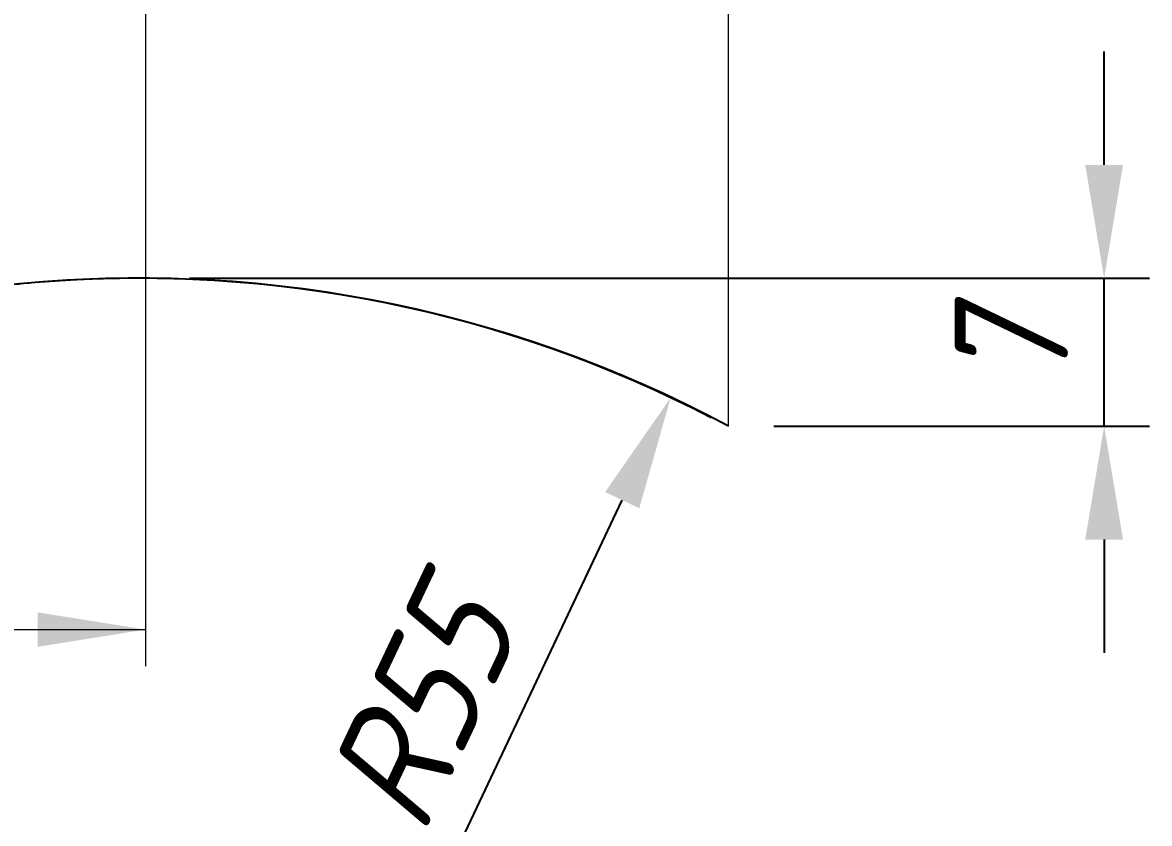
# Model space of a CAD drawing. Header units: millimetres. Extents: x 1113 to 4195, y 478 to 2647.
# Drawn here: x 1847.2 to 2344.5, y 1465.4 to 1818.8 of the extents above; entities that cross this region are included whole.
import ezdxf

# ---------------------------------------------------------------- set-up
doc = ezdxf.new("R2010")
doc.units = ezdxf.units.MM
doc.linetypes.add('SLD-Solid', pattern=[0])
doc.styles.add('GENISO', font='geniso.shx', dxfattribs={"oblique": 15})
doc.dimstyles.new('Copy of Scale 1B10', dxfattribs={"dimscale": 20, "dimtxt": 2.5, "dimasz": 2.5, "dimexe": 1, "dimexo": 1, "dimgap": 0.8, "dimtad": 1, "dimdec": 0, "dimlfac": 0.1, "dimzin": 0, "dimtxsty": 'GENISO', "dimcen": 2.5, "dimclrd": 1, "dimclre": 1, "dimclrt": 7, "dimadec": 0, "dimazin": 0, "dimtfac": 1, "dimtdec": 0, "dimtmove": 0, "dimatfit": 3, "dimfxl": 1, "dimtzin": 0, "dimlwd": -1, "dimlwe": -1, "dimarcsym": 0})

# ---------------------------------------------------------------- blocks, each defined once
blk = doc.blocks.new('*D15')
at = {"color": 1, "transparency": 16777216}
for p, q in [((2324.5, 1755.99), (2324.5, 1805.99)), ((1920.94, 1705.99), (2344.5, 1705.99)), ((2324.5, 1640.68), (2324.5, 1705.99)), ((2178.81, 1640.68), (2344.5, 1640.68)), ((2324.5, 1590.68), (2324.5, 1540.68))]:
    blk.add_line(p, q, dxfattribs=at)
for points in [[(2316.16, 1755.99), (2332.83, 1755.99), (2324.5, 1705.99)], [(2316.16, 1590.68), (2332.83, 1590.68), (2324.5, 1640.68)]]:
    blk.add_solid(points, dxfattribs=at)
at = {"layer": 'Defpoints', "color": 0, "transparency": 16777216}
for p in [(1900.94, 1705.99), (2324.5, 1705.99), (2158.81, 1640.68)]:
    blk.add_point(p, dxfattribs=at)
at = {"color": 7, "transparency": 16777216, "insert": (2283.5, 1673.33), "char_height": 50, "attachment_point": 5, "rotation": 90, "style": 'GENISO'}
blk.add_mtext('7', dxfattribs=at)
blk = doc.blocks.new('*D16')
at = {"color": 1, "transparency": 16777216}
blk.add_line((2029.81, 1434.72), (2111.83, 1608.08), dxfattribs=at)
blk.add_arc((1898.54, 1157.25), 548.74, 62.5926, 94.5218, dxfattribs=at)
blk.add_solid([(2104.3, 1611.64), (2119.37, 1604.51), (2133.22, 1653.28)], dxfattribs=at)
at = {"layer": 'Defpoints', "color": 0, "transparency": 16777216}
for p in [(2133.22, 1653.28), (1898.54, 1157.25)]:
    blk.add_point(p, dxfattribs=at)
at = {"color": 7, "transparency": 16777216, "insert": (2023.07, 1516.33), "char_height": 50, "attachment_point": 5, "rotation": 64.6809, "style": 'GENISO'}
blk.add_mtext('R55', dxfattribs=at)

msp = doc.modelspace()

# ---------------------------------------------------------------- linework, layer by layer
at = {"color": 3, "linetype": 'ByBlock', "lineweight": 0}
for p, q in [((1901.44, 2375.88), (1901.44, 1534.89)), ((1806.19, 1550.97), (1901.44, 1550.97))]:
    msp.add_line(p, q, dxfattribs=at)
at = {"color": 3, "linetype": 'SLD-Solid', "lineweight": 0}
msp.add_line((2158.81, 1640.68), (2158.81, 1826.01), dxfattribs=at)
msp.add_lwpolyline([(2158.81, 1640.68, 0.153162), (1835.38, 1702.34, 0.094683), (1638.86, 1640.65, 0.002367)], format="xyb")
for points, knots in [([(1638.94, 1640.75), (1638.92, 1640.73), (1638.86, 1640.7), (1639.97, 1641.29), (1642.3, 1642.54), (1646.09, 1644.52), (1651.38, 1647.23), (1657.97, 1650.5), (1665.86, 1654.27), (1674.99, 1658.45), (1685.43, 1662.98), (1697.77, 1668.02), (1710.99, 1673.02), (1724.8, 1677.82), (1738.22, 1682.11), (1752.59, 1686.29), (1768.01, 1690.31), (1783.91, 1693.96), (1800.3, 1697.2), (1816.95, 1699.97), (1834.35, 1702.32), (1852.32, 1704.14), (1869.24, 1705.29), (1884.76, 1705.91), (1894.12, 1705.97), (1898.81, 1706.01)], [0, 0, 0, 0, 0.021548, 0.06293, 0.104314, 0.15144, 0.198287, 0.245137, 0.291658, 0.339072, 0.386487, 0.43471, 0.491555, 0.534543, 0.57753, 0.622127, 0.666723, 0.712418, 0.755124, 0.798713, 0.842301, 0.8873, 0.932297, 0.966089, 1, 1, 1, 1]), ([(1898.81, 1706.01), (1905.82, 1705.93), (1919.9, 1705.78), (1940.53, 1704.54), (1960.6, 1702.65), (1980.51, 1700.03), (1999.95, 1696.75), (2018.5, 1692.93), (2035.63, 1688.81), (2051.71, 1684.41), (2066.87, 1679.78), (2081.12, 1674.98), (2096.09, 1669.5), (2109.26, 1664.22), (2120.69, 1659.3), (2129.49, 1655.32), (2137.38, 1651.6), (2144.19, 1648.26), (2149.62, 1645.5), (2153.74, 1643.36), (2156.61, 1641.85), (2158.46, 1640.86), (2158.69, 1640.74), (2158.81, 1640.68)], [0, 0, 0, 0, 0.050697, 0.101803, 0.150409, 0.199356, 0.252675, 0.302257, 0.350064, 0.398143, 0.44575, 0.493358, 0.541754, 0.608066, 0.651447, 0.695829, 0.74021, 0.786213, 0.832214, 0.873242, 0.915131, 0.957019, 1, 1, 1, 1])]:
    msp.add_open_spline(points, degree=3, knots=knots, dxfattribs=at)
at = {"color": 3}
msp.add_solid([(1901.44, 1550.97), (1853.82, 1543.35), (1853.82, 1558.59)], dxfattribs=at)

# ---------------------------------------------------------------- dimensions: what is measured, and where the dimension line sits
dim = msp.add_linear_dim(base=(2324.5, 1705.99), p1=(2158.81, 1640.68), p2=(1900.94, 1705.99), angle=90, dimstyle='Copy of Scale 1B10')
dim.commit()
dim.dimension.update_dxf_attribs({"geometry": '*D15', "text_midpoint": (2283.5, 1673.33)})
dim = msp.add_radius_dim(center=(1898.54, 1157.25), mpoint=(2133.22, 1653.28), dimstyle='Copy of Scale 1B10')
dim.commit()
dim.dimension.update_dxf_attribs({"geometry": '*D16', "text_midpoint": (2060.13, 1498.8), "dimtype": 164})

doc.saveas('drawing.dxf')
